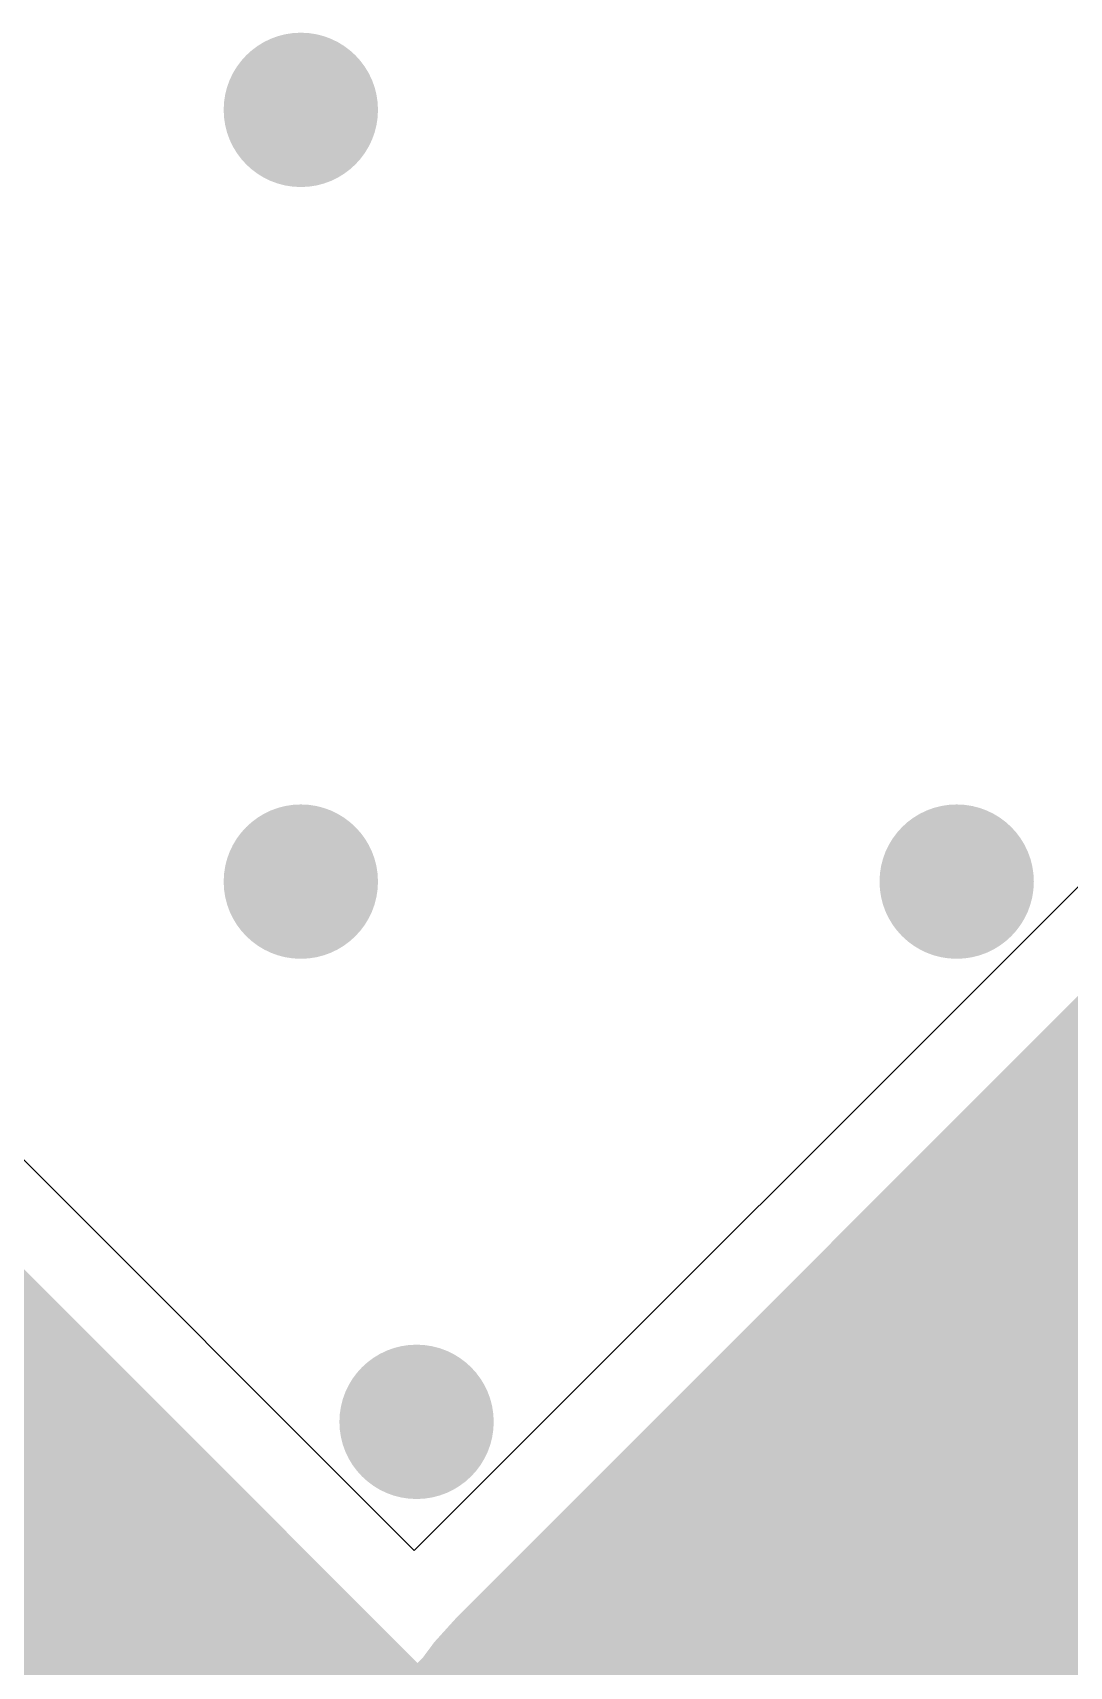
# Model space of a CAD drawing. Header units: millimetres. Extents: x -0.01 to 2.64, y -2.47 to 1.86.
# Drawn here: x 1.2652 to 1.3996, y 1.4483 to 1.66 of the extents above; entities that cross this region are included whole.
import ezdxf

# ---------------------------------------------------------------- set-up
doc = ezdxf.new("R2010")
doc.units = ezdxf.units.MM
doc.header["$MEASUREMENT"] = 0
for name, color, linetype in [('BottomLayer', 5, 'Continuous'), ('MidLayer1', 16, 'Continuous'), ('MidLayer2', 76, 'Continuous'), ('TopLayer', 1, 'Continuous'), ('ViaHoleLayer', 16, 'Continuous')]:
    doc.layers.add(name, color=color, linetype=linetype)

msp = doc.modelspace()

# ---------------------------------------------------------------- hatches: boundary and pattern name
at = {"layer": 'BottomLayer'}
h = msp.add_hatch(color=5, dxfattribs=at)
edge = h.paths.add_edge_path()
edge.add_arc((1.3, 1.65), 0.01, 0, 360)
h = msp.add_hatch(color=5, dxfattribs=at)
edge = h.paths.add_edge_path()
edge.add_arc((1.3, 1.55), 0.01, 0, 360)
h = msp.add_hatch(color=5, dxfattribs=at)
edge = h.paths.add_edge_path()
edge.add_arc((1.385, 1.55), 0.01, 0, 360)
h = msp.add_hatch(color=5, dxfattribs=at)
edge = h.paths.add_edge_path()
edge.add_arc((1.315, 1.48), 0.01, 0, 360)
at = {"layer": 'MidLayer1'}
h = msp.add_hatch(color=16, dxfattribs=at)
edge = h.paths.add_edge_path()
edge.add_arc((1.3, 1.65), 0.01, 0, 360)
h = msp.add_hatch(color=16, dxfattribs=at)
edge = h.paths.add_edge_path()
edge.add_arc((1.3, 1.55), 0.01, 0, 360)
h = msp.add_hatch(color=16, dxfattribs=at)
edge = h.paths.add_edge_path()
edge.add_arc((1.385, 1.55), 0.01, 0, 360)
h = msp.add_hatch(color=16, dxfattribs=at)
edge = h.paths.add_edge_path()
edge.add_arc((1.315, 1.48), 0.01, 0, 360)
at = {"layer": 'MidLayer2'}
h = msp.add_hatch(color=76, dxfattribs=at)
edge = h.paths.add_edge_path()
edge.add_arc((1.3, 1.65), 0.01, 0, 360)
h = msp.add_hatch(color=76, dxfattribs=at)
edge = h.paths.add_edge_path()
edge.add_arc((1.3, 1.55), 0.01, 0, 360)
h = msp.add_hatch(color=76, dxfattribs=at)
edge = h.paths.add_edge_path()
edge.add_arc((1.385, 1.55), 0.01, 0, 360)
h = msp.add_hatch(color=76, dxfattribs=at)
edge = h.paths.add_edge_path()
edge.add_arc((1.315, 1.48), 0.01, 0, 360)
at = {"layer": 'TopLayer'}
h = msp.add_hatch(color=1, dxfattribs=at)
edge = h.paths.add_edge_path()
edge.add_arc((1.3, 1.65), 0.01, 0, 360)
h = msp.add_hatch(color=1, dxfattribs=at)
edge = h.paths.add_edge_path()
edge.add_arc((1.3, 1.55), 0.01, 0, 360)
h = msp.add_hatch(color=1, dxfattribs=at)
edge = h.paths.add_edge_path()
edge.add_arc((1.385, 1.55), 0.01, 0, 360)
h = msp.add_hatch(color=1, dxfattribs=at)
edge = h.paths.add_edge_path()
edge.add_arc((1.315, 1.48), 0.01, 0, 360)
at = {"layer": 'ViaHoleLayer'}
h = msp.add_hatch(color=16, dxfattribs=at)
edge = h.paths.add_edge_path()
edge.add_arc((1.3, 1.65), 0.005, 0, 360)
h = msp.add_hatch(color=16, dxfattribs=at)
edge = h.paths.add_edge_path()
edge.add_arc((1.3, 1.55), 0.005, 0, 360)
h = msp.add_hatch(color=16, dxfattribs=at)
edge = h.paths.add_edge_path()
edge.add_arc((1.385, 1.55), 0.005, 0, 360)
h = msp.add_hatch(color=16, dxfattribs=at)
edge = h.paths.add_edge_path()
edge.add_arc((1.315, 1.48), 0.005, 0, 360)

# ---------------------------------------------------------------- linework, layer by layer
at = {"layer": 'TopLayer'}
for p, q in [((1.31471, 1.46332), (1.1875, 1.59053)), ((1.43, 1.5786), (1.31471, 1.46332))]:
    msp.add_line(p, q, dxfattribs=at)
for points, const_width in [([(1.35209, 1.42291), (1.51463, 1.58546)], 0.09), ([(1.15, 1.575), (1.32365, 1.40135)], 0.055), ([(1.0365, 1.1065), (1.3525, 1.4225)], 0.09)]:
    msp.add_lwpolyline(points, dxfattribs=dict(at, const_width=const_width))
at = {"layer": 'TopLayer', "const_width": 0.045}
for points in [[(1.32959, 1.42291, 1), (1.37459, 1.42291, 1)], [(1.33, 1.4225, 1), (1.375, 1.4225, 1)]]:
    msp.add_lwpolyline(points, format="xyb", close=True, dxfattribs=at)

doc.saveas('drawing.dxf')
